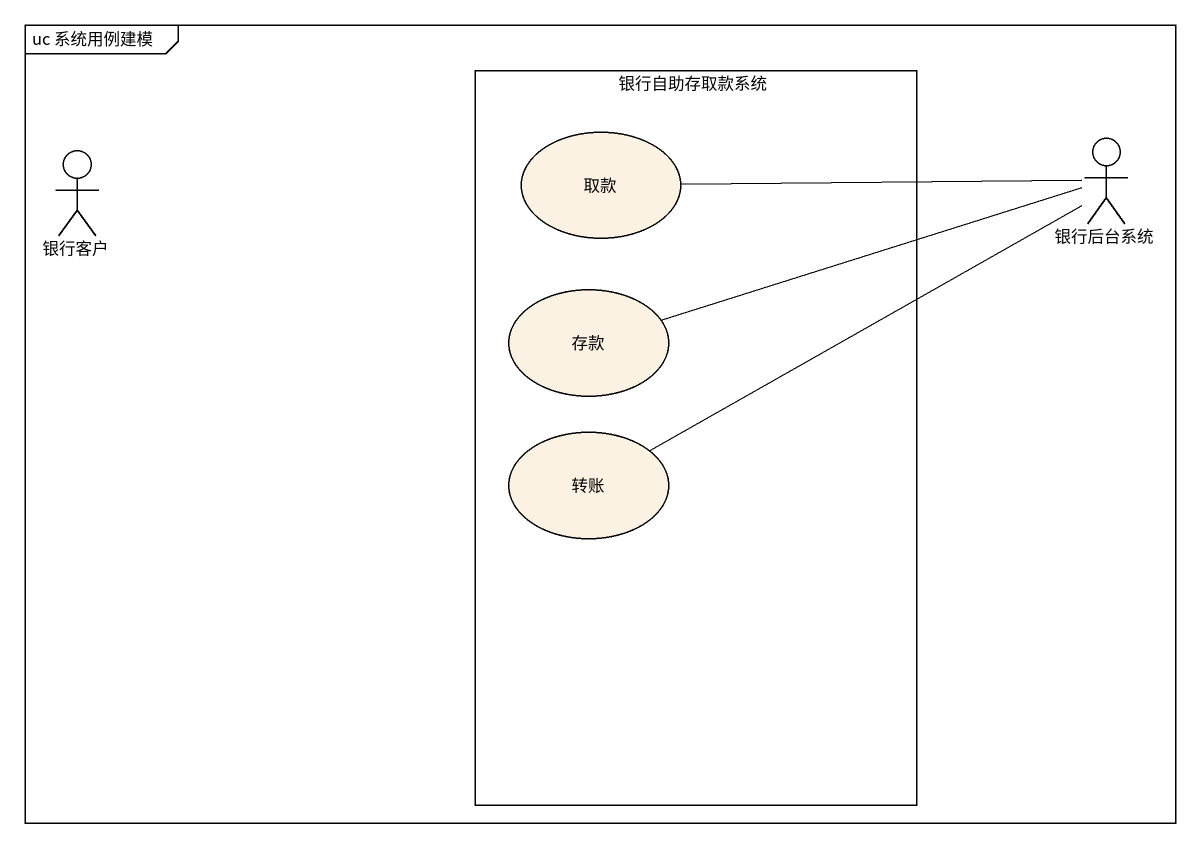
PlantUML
@startuml
mainframe uc 系统用例建模
rectangle 银行自助存取款系统 {
  usecase 取款
  usecase 存款
  usecase 转账
}
actor 银行客户
actor 银行后台系统
取款 -right- 银行后台系统
存款 -right- 银行后台系统
转账 -right- 银行后台系统
@enduml
